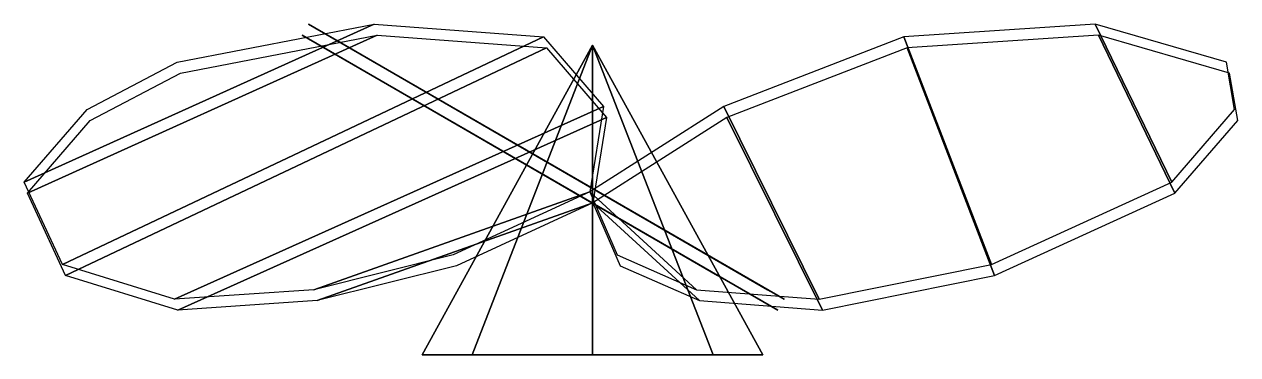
# Model space of a CAD drawing. Extents: x -0.9 to 1.02, y 34.9 to 35.42.
import ezdxf

# ---------------------------------------------------------------- set-up
doc = ezdxf.new("R2010")
doc.units = 0
doc.layers.add('PROPELLER', color=1, linetype='CONTINUOUS')

msp = doc.modelspace()

# ---------------------------------------------------------------- linework, layer by layer
at = {"layer": 'PROPELLER'}
for points in [[(-0.9008, 35.1729, -2.3898), (-0.3465, 35.4229, -2.5698), (-0.0781, 35.4029, -2.3748), (-0.8402, 35.0429, -2.0948)], [(-0.8012, 35.2879, -2.5623), (-0.6583, 35.3629, -2.6298), (-0.3465, 35.4229, -2.5698), (-0.9008, 35.1729, -2.3898)], [(-0.0171, 35.1729, -0.8), (-0.4501, 35.4229, -1.19), (-0.4154, 35.4029, -1.52), (0.2081, 35.0429, -1)], [(-0.2162, 35.2879, -0.8), (-0.3461, 35.3629, -0.89), (-0.4501, 35.4229, -1.19), (-0.0171, 35.1729, -0.8)], [(0.9179, 35.1729, -2.3602), (0.7966, 35.4229, -1.7902), (0.4935, 35.4029, -1.6552), (0.6321, 35.0429, -2.4552)], [(1.0174, 35.2879, -2.1877), (1.0045, 35.3629, -2.0302), (0.7966, 35.4229, -1.7902), (0.9179, 35.1729, -2.3602)], [(-0.8958, 35.1556, -2.3984), (-0.3415, 35.4056, -2.5784), (-0.0731, 35.3856, -2.3834), (-0.8352, 35.0256, -2.1034)], [(-0.7962, 35.2706, -2.5709), (-0.6533, 35.3456, -2.6384), (-0.3415, 35.4056, -2.5784), (-0.8958, 35.1556, -2.3984)], [(-0.8402, 35.0429, -2.0948), (-0.0781, 35.4029, -2.3748), (0.0172, 35.2929, -2.0998), (-0.6626, 34.9879, -1.8823)], [(-0.2262, 35.2706, -0.8), (-0.3561, 35.3456, -0.89), (-0.4601, 35.4056, -1.19), (-0.0271, 35.1556, -0.8)], [(-0.0271, 35.1556, -0.8), (-0.4601, 35.4056, -1.19), (-0.4254, 35.3856, -1.52), (0.1981, 35.0256, -1)], [(0.2081, 35.0429, -1), (-0.4154, 35.4029, -1.52), (-0.2249, 35.2929, -1.74), (0.3034, 34.9879, -1.26)], [(-0.27, 34.9, -1.85), (-0.1909, 34.9, -1.6591), (0, 35.39, -1.85)], [(-0.1909, 34.9, -2.0409), (-0.27, 34.9, -1.85), (0, 35.39, -1.85)], [(-0.1909, 34.9, -1.6591), (0, 34.9, -1.58), (0, 35.39, -1.85)], [(0, 34.9, -2.12), (-0.1909, 34.9, -2.0409), (0, 35.39, -1.85)], [(0.1909, 34.9, -1.6591), (0.27, 34.9, -1.85), (0, 35.39, -1.85)], [(0, 34.9, -1.58), (0.1909, 34.9, -1.6591), (0, 35.39, -1.85)], [(0.1909, 34.9, -2.0409), (0, 34.9, -2.12), (0, 35.39, -1.85)], [(0.27, 34.9, -1.85), (0.1909, 34.9, -2.0409), (0, 35.39, -1.85)], [(0.6321, 35.0429, -2.4552), (0.4935, 35.4029, -1.6552), (0.2077, 35.2929, -1.7102), (0.3593, 34.9879, -2.4077)], [(0.9229, 35.1556, -2.3516), (0.8016, 35.4056, -1.7816), (0.4985, 35.3856, -1.6466), (0.6371, 35.0256, -2.4466)], [(1.0224, 35.2706, -2.1791), (1.0095, 35.3456, -2.0216), (0.8016, 35.4056, -1.7816), (0.9229, 35.1556, -2.3516)], [(-0.8352, 35.0256, -2.1034), (-0.0731, 35.3856, -2.3834), (0.0222, 35.2756, -2.1084), (-0.6576, 34.9706, -1.8909)], [(0.1981, 35.0256, -1), (-0.4254, 35.3856, -1.52), (-0.2349, 35.2756, -1.74), (0.2934, 34.9706, -1.26)], [(0.6371, 35.0256, -2.4466), (0.4985, 35.3856, -1.6466), (0.2127, 35.2756, -1.7016), (0.3643, 34.9706, -2.3991)], [(-0.6626, 34.9879, -1.8823), (0.0172, 35.2929, -2.0998), (-0.0045, 35.1579, -1.8423), (-0.4418, 35.0029, -1.7848)], [(0.3034, 34.9879, -1.26), (-0.2249, 35.2929, -1.74), (0.0089, 35.1579, -1.85), (0.2774, 35.0029, -1.5)], [(0.3593, 34.9879, -2.4077), (0.2077, 35.2929, -1.7102), (-0.0045, 35.1579, -1.8577), (0.1644, 35.0029, -2.2652)], [(-0.6576, 34.9706, -1.8909), (0.0222, 35.2756, -2.1084), (0.0005, 35.1406, -1.8509), (-0.4368, 34.9856, -1.7934)], [(0.2934, 34.9706, -1.26), (-0.2349, 35.2756, -1.74), (-0.0011, 35.1406, -1.85), (0.2674, 34.9856, -1.5)], [(0.3643, 34.9706, -2.3991), (0.2127, 35.2756, -1.7016), (0.0005, 35.1406, -1.8491), (0.1694, 34.9856, -2.2566)], [(-0.4418, 35.0029, -1.7848), (-0.0045, 35.1579, -1.8423), (-0.221, 35.0579, -1.7673)], [(0.1644, 35.0029, -2.2652), (-0.0045, 35.1579, -1.8577), (0.0388, 35.0579, -2.0827)], [(0.2774, 35.0029, -1.5), (0.0089, 35.1579, -1.85), (0.1821, 35.0579, -1.7)], [(-0.4368, 34.9856, -1.7934), (0.0005, 35.1406, -1.8509), (-0.216, 35.0406, -1.7759)], [(0.2674, 34.9856, -1.5), (-0.0011, 35.1406, -1.85), (0.1721, 35.0406, -1.7)], [(0.1694, 34.9856, -2.2566), (0.0005, 35.1406, -1.8491), (0.0438, 35.0406, -2.0741)]]:
    msp.add_3dface(points, dxfattribs=at)

doc.saveas('drawing.dxf')
